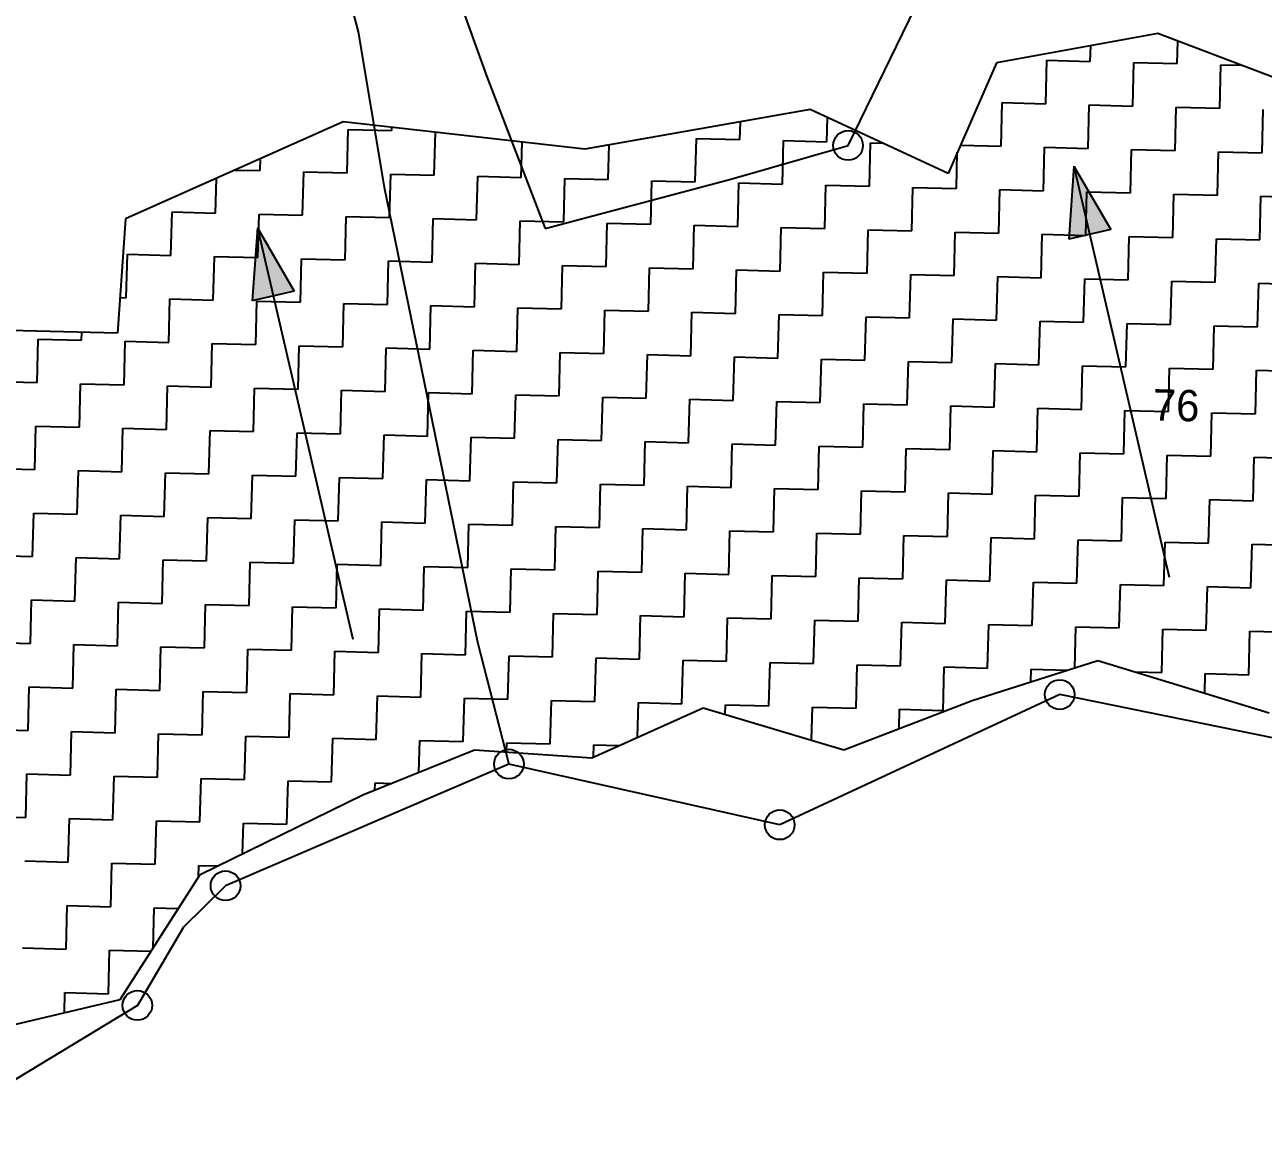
# Model space of a CAD drawing. Header units: metres. Extents: x 351065 to 355926, y 1754202 to 1757814.
# Drawn here: x 352612.3 to 352900.3, y 1754588.7 to 1754847.5 of the extents above; entities that cross this region are included whole.
import ezdxf

# ---------------------------------------------------------------- set-up
doc = ezdxf.new("R2010")
doc.units = ezdxf.units.M
doc.header["$MEASUREMENT"] = 0
for name, color, linetype in [('POLY_HATCH', 12, 'Continuous'), ('POLY_PARCEL', 6, 'Continuous'), ('TEXT_PARCEL', 7, 'Continuous'), ('V_BOUND_LINE', 7, 'Continuous')]:
    doc.layers.add(name, color=color, linetype=linetype)
doc.styles.add('TEXT_MAP', font='', dxfattribs={"height": 2.5})
doc.styles.get('TEXT_MAP').set_extended_font_data('Kruti Dev 050')

msp = doc.modelspace()

# ---------------------------------------------------------------- hatches: boundary and pattern name
h = msp.add_hatch(color=256)
h.paths.add_polyline_path([(352859.95, 1754798.73), (352864.81, 1754799.86), (352856.27, 1754814.61)])
h.paths.add_polyline_path([(352856.27, 1754814.61), (352855.09, 1754797.61), (352859.95, 1754798.73)])
h = msp.add_hatch(color=256)
h.paths.add_polyline_path([(352670.09, 1754784.35), (352674.95, 1754785.48), (352666.41, 1754800.24)])
h.paths.add_polyline_path([(352666.41, 1754800.24), (352665.23, 1754783.23), (352670.09, 1754784.35)])

# ---------------------------------------------------------------- linework, layer by layer
for points in [[(352856.27, 1754814.61), (352855.09, 1754797.61)], [(352856.27, 1754814.61), (352878.44, 1754718.94)], [(352856.27, 1754814.61), (352864.81, 1754799.86)], [(352666.41, 1754800.24), (352665.23, 1754783.23)], [(352666.41, 1754800.24), (352688.58, 1754704.56)], [(352666.41, 1754800.24), (352674.95, 1754785.48)], [(352864.81, 1754799.86), (352855.09, 1754797.61)], [(352674.95, 1754785.48), (352665.23, 1754783.23)]]:
    msp.add_lwpolyline(points)
for centre in [(352803.75, 1754819.39), (352852.95, 1754691.66), (352724.88, 1754675.5), (352787.85, 1754661.36), (352659, 1754647.18), (352638.5, 1754619.36)]:
    msp.add_circle(centre, 3.45)
at = {"layer": 'POLY_HATCH'}
for p, q in [((352875.76, 1754845.4), (352838.23, 1754838.62)), ((352917.64, 1754829.55), (352875.76, 1754845.4)), ((352838.23, 1754838.62), (352827, 1754812.87)), ((352794.96, 1754827.77), (352742.57, 1754818.55)), ((352827, 1754812.87), (352794.96, 1754827.77)), ((352686.35, 1754824.92), (352635.73, 1754802.29)), ((352742.57, 1754818.55), (352686.35, 1754824.92)), ((352635.73, 1754802.29), (352633.91, 1754775.69)), ((352633.91, 1754775.69), (352591.65, 1754776.77)), ((352832.57, 1754690.3), (352861.8, 1754699.57)), ((352861.8, 1754699.57), (352901.63, 1754687.41)), ((352802.73, 1754678.81), (352832.57, 1754690.3)), ((352744.14, 1754676.98), (352770.09, 1754688.56)), ((352770.09, 1754688.56), (352802.73, 1754678.81)), ((352690.96, 1754668.32), (352716.87, 1754678.79)), ((352716.87, 1754678.79), (352744.14, 1754676.98)), ((352653.13, 1754649.8), (352690.96, 1754668.32)), ((352634.54, 1754620.76), (352653.13, 1754649.8)), ((352604.81, 1754613.73), (352634.54, 1754620.76))]:
    msp.add_line(p, q, dxfattribs=at)
at = {"layer": 'POLY_HATCH', "linetype": 'Continuous'}
for p, q in [((352880.3, 1754838.43), (352880.43, 1754843.63)), ((352860.06, 1754838.95), (352860.16, 1754842.59)), ((352849.69, 1754829.09), (352849.95, 1754839.21)), ((352849.95, 1754839.21), (352860.06, 1754838.95)), ((352869.92, 1754828.57), (352870.18, 1754838.69)), ((352870.18, 1754838.69), (352880.3, 1754838.43)), ((352890.16, 1754828.05), (352890.42, 1754838.17)), ((352890.42, 1754838.17), (352895.19, 1754838.05)), ((352839.31, 1754819.23), (352839.57, 1754829.35)), ((352839.57, 1754829.35), (352849.69, 1754829.09)), ((352859.55, 1754818.72), (352859.81, 1754828.83)), ((352859.81, 1754828.83), (352869.92, 1754828.57)), ((352798.84, 1754820.27), (352798.99, 1754825.89)), ((352879.78, 1754818.2), (352880.04, 1754828.31)), ((352880.04, 1754828.31), (352890.16, 1754828.05)), ((352900.01, 1754817.68), (352900.27, 1754827.79)), ((352687.3, 1754813.01), (352687.55, 1754823.13)), ((352687.55, 1754823.13), (352697.67, 1754822.87)), ((352697.67, 1754822.87), (352697.69, 1754823.64)), ((352778.61, 1754820.79), (352778.71, 1754824.91)), ((352707.53, 1754812.49), (352707.79, 1754822.49)), ((352727.76, 1754811.97), (352727.97, 1754820.21)), ((352758.27, 1754821.31), (352758.37, 1754821.31)), ((352758.37, 1754821.31), (352758.38, 1754821.33)), ((352768.23, 1754810.93), (352768.49, 1754821.05)), ((352768.49, 1754821.05), (352778.61, 1754820.79)), ((352788.47, 1754810.42), (352788.73, 1754820.53)), ((352788.73, 1754820.53), (352798.84, 1754820.27)), ((352808.7, 1754809.9), (352808.96, 1754820.01)), ((352808.96, 1754820.01), (352811.79, 1754819.94)), ((352748, 1754811.45), (352748.21, 1754819.54)), ((352828.93, 1754809.38), (352829.15, 1754817.8)), ((352829.88, 1754819.48), (352839.31, 1754819.23)), ((352849.17, 1754808.86), (352849.43, 1754818.97)), ((352849.43, 1754818.97), (352859.55, 1754818.72)), ((352869.4, 1754808.34), (352869.66, 1754818.46)), ((352869.66, 1754818.46), (352879.78, 1754818.2)), ((352889.64, 1754807.82), (352889.9, 1754817.94)), ((352889.9, 1754817.94), (352900.01, 1754817.68)), ((352667.06, 1754813.53), (352667.13, 1754816.33)), ((352656.68, 1754803.67), (352656.89, 1754811.75)), ((352661.21, 1754813.68), (352667.06, 1754813.53)), ((352676.92, 1754803.15), (352677.18, 1754813.27)), ((352677.18, 1754813.27), (352687.3, 1754813.01)), ((352697.15, 1754802.63), (352697.41, 1754812.75)), ((352697.41, 1754812.75), (352707.53, 1754812.49)), ((352717.39, 1754802.12), (352717.65, 1754812.23)), ((352717.65, 1754812.23), (352727.76, 1754811.97)), ((352737.62, 1754801.6), (352737.88, 1754811.71)), ((352737.88, 1754811.71), (352748, 1754811.45)), ((352757.86, 1754801.08), (352758.11, 1754811.19)), ((352758.11, 1754811.19), (352768.23, 1754810.93)), ((352778.09, 1754800.56), (352778.35, 1754810.67)), ((352778.35, 1754810.67), (352788.47, 1754810.42)), ((352798.32, 1754800.04), (352798.58, 1754810.16)), ((352798.58, 1754810.16), (352808.7, 1754809.9)), ((352818.56, 1754799.52), (352818.82, 1754809.64)), ((352818.82, 1754809.64), (352828.93, 1754809.38)), ((352838.79, 1754799), (352839.05, 1754809.12)), ((352839.05, 1754809.12), (352849.17, 1754808.86)), ((352859.03, 1754798.48), (352859.29, 1754808.6)), ((352859.29, 1754808.6), (352869.4, 1754808.34)), ((352879.26, 1754797.96), (352879.52, 1754808.08)), ((352879.52, 1754808.08), (352889.64, 1754807.82)), ((352899.5, 1754797.44), (352899.75, 1754807.56)), ((352899.75, 1754807.56), (352909.87, 1754807.3)), ((352646.31, 1754793.82), (352646.57, 1754803.93)), ((352646.57, 1754803.93), (352656.68, 1754803.67)), ((352666.54, 1754793.3), (352666.8, 1754803.41)), ((352666.8, 1754803.41), (352676.92, 1754803.15)), ((352686.78, 1754792.78), (352687.04, 1754802.89)), ((352687.04, 1754802.89), (352697.15, 1754802.63)), ((352707.01, 1754792.26), (352707.27, 1754802.37)), ((352707.27, 1754802.37), (352717.39, 1754802.12)), ((352727.24, 1754791.74), (352727.5, 1754801.86)), ((352727.5, 1754801.86), (352737.62, 1754801.6)), ((352747.48, 1754791.22), (352747.74, 1754801.34)), ((352747.74, 1754801.34), (352757.86, 1754801.08)), ((352767.71, 1754790.7), (352767.97, 1754800.82)), ((352767.97, 1754800.82), (352778.09, 1754800.56)), ((352787.95, 1754790.18), (352788.21, 1754800.3)), ((352788.21, 1754800.3), (352798.32, 1754800.04)), ((352808.18, 1754789.66), (352808.44, 1754799.78)), ((352808.44, 1754799.78), (352818.56, 1754799.52)), ((352828.42, 1754789.14), (352828.68, 1754799.26)), ((352828.68, 1754799.26), (352838.79, 1754799)), ((352848.65, 1754788.62), (352848.91, 1754798.74)), ((352848.91, 1754798.74), (352859.03, 1754798.48)), ((352868.88, 1754788.1), (352869.14, 1754798.22)), ((352869.14, 1754798.22), (352879.26, 1754797.96)), ((352889.12, 1754787.59), (352889.38, 1754797.7)), ((352889.38, 1754797.7), (352899.5, 1754797.44)), ((352635.93, 1754783.96), (352636.19, 1754794.07)), ((352636.19, 1754794.07), (352646.31, 1754793.82)), ((352656.16, 1754783.44), (352656.42, 1754793.56)), ((352656.42, 1754793.56), (352666.54, 1754793.3)), ((352676.4, 1754782.92), (352676.66, 1754793.04)), ((352676.66, 1754793.04), (352686.78, 1754792.78)), ((352696.63, 1754782.4), (352696.89, 1754792.52)), ((352696.89, 1754792.52), (352707.01, 1754792.26)), ((352716.87, 1754781.88), (352717.13, 1754792)), ((352717.13, 1754792), (352727.24, 1754791.74)), ((352737.1, 1754781.36), (352737.36, 1754791.48)), ((352737.36, 1754791.48), (352747.48, 1754791.22)), ((352757.34, 1754780.84), (352757.6, 1754790.96)), ((352757.6, 1754790.96), (352767.71, 1754790.7)), ((352777.57, 1754780.32), (352777.83, 1754790.44)), ((352777.83, 1754790.44), (352787.95, 1754790.18)), ((352797.8, 1754779.8), (352798.06, 1754789.92)), ((352798.06, 1754789.92), (352808.18, 1754789.66)), ((352818.04, 1754779.29), (352818.3, 1754789.4)), ((352818.3, 1754789.4), (352828.42, 1754789.14)), ((352838.27, 1754778.77), (352838.53, 1754788.88)), ((352838.53, 1754788.88), (352848.65, 1754788.62)), ((352858.51, 1754778.25), (352858.77, 1754788.36)), ((352858.77, 1754788.36), (352868.88, 1754788.1)), ((352878.74, 1754777.73), (352879, 1754787.84)), ((352879, 1754787.84), (352889.12, 1754787.59)), ((352898.98, 1754777.21), (352899.24, 1754787.33)), ((352899.24, 1754787.33), (352909.35, 1754787.07)), ((352634.48, 1754784), (352635.93, 1754783.96)), ((352645.79, 1754773.58), (352646.05, 1754783.7)), ((352646.05, 1754783.7), (352656.16, 1754783.44)), ((352666.02, 1754773.06), (352666.28, 1754783.18)), ((352666.28, 1754783.18), (352676.4, 1754782.92)), ((352686.26, 1754772.54), (352686.52, 1754782.66)), ((352686.52, 1754782.66), (352696.63, 1754782.4)), ((352706.49, 1754772.02), (352706.75, 1754782.14)), ((352706.75, 1754782.14), (352716.87, 1754781.88)), ((352726.73, 1754771.5), (352726.98, 1754781.62)), ((352726.98, 1754781.62), (352737.1, 1754781.36)), ((352746.96, 1754770.99), (352747.22, 1754781.1)), ((352747.22, 1754781.1), (352757.34, 1754780.84)), ((352767.19, 1754770.47), (352767.45, 1754780.58)), ((352767.45, 1754780.58), (352777.57, 1754780.32)), ((352787.43, 1754769.95), (352787.69, 1754780.06)), ((352787.69, 1754780.06), (352797.8, 1754779.8)), ((352807.66, 1754769.43), (352807.92, 1754779.54)), ((352807.92, 1754779.54), (352818.04, 1754779.29)), ((352827.9, 1754768.91), (352828.16, 1754779.03)), ((352828.16, 1754779.03), (352838.27, 1754778.77)), ((352848.13, 1754768.39), (352848.39, 1754778.51)), ((352848.39, 1754778.51), (352858.51, 1754778.25)), ((352868.36, 1754767.87), (352868.62, 1754777.99)), ((352868.62, 1754777.99), (352878.74, 1754777.73)), ((352888.6, 1754767.35), (352888.86, 1754777.47)), ((352888.86, 1754777.47), (352898.98, 1754777.21)), ((352615.18, 1754764.24), (352615.44, 1754774.36)), ((352615.44, 1754774.36), (352625.55, 1754774.1)), ((352625.55, 1754774.1), (352625.6, 1754775.9)), ((352635.41, 1754763.72), (352635.67, 1754773.84)), ((352635.67, 1754773.84), (352645.79, 1754773.58)), ((352655.65, 1754763.2), (352655.91, 1754773.32)), ((352655.91, 1754773.32), (352666.02, 1754773.06)), ((352675.88, 1754762.69), (352676.14, 1754772.8)), ((352676.14, 1754772.8), (352686.26, 1754772.54)), ((352696.11, 1754762.17), (352696.37, 1754772.28)), ((352696.37, 1754772.28), (352706.49, 1754772.02)), ((352716.35, 1754761.65), (352716.61, 1754771.76)), ((352716.61, 1754771.76), (352726.73, 1754771.5)), ((352736.58, 1754761.13), (352736.84, 1754771.24)), ((352736.84, 1754771.24), (352746.96, 1754770.99)), ((352756.82, 1754760.61), (352757.08, 1754770.73)), ((352757.08, 1754770.73), (352767.19, 1754770.47)), ((352777.05, 1754760.09), (352777.31, 1754770.21)), ((352777.31, 1754770.21), (352787.43, 1754769.95)), ((352797.29, 1754759.57), (352797.55, 1754769.69)), ((352797.55, 1754769.69), (352807.66, 1754769.43)), ((352817.52, 1754759.05), (352817.78, 1754769.17)), ((352817.78, 1754769.17), (352827.9, 1754768.91)), ((352837.75, 1754758.53), (352838.01, 1754768.65)), ((352838.01, 1754768.65), (352848.13, 1754768.39)), ((352857.99, 1754758.01), (352858.25, 1754768.13)), ((352858.25, 1754768.13), (352868.36, 1754767.87)), ((352878.22, 1754757.49), (352878.48, 1754767.61)), ((352878.48, 1754767.61), (352888.6, 1754767.35)), ((352898.46, 1754756.97), (352898.72, 1754767.09)), ((352898.72, 1754767.09), (352908.83, 1754766.83)), ((352605.06, 1754764.5), (352615.18, 1754764.24)), ((352625.03, 1754753.87), (352625.29, 1754763.98)), ((352625.29, 1754763.98), (352635.41, 1754763.72)), ((352645.27, 1754753.35), (352645.53, 1754763.46)), ((352645.53, 1754763.46), (352655.65, 1754763.2)), ((352665.5, 1754752.83), (352665.76, 1754762.94)), ((352665.76, 1754762.94), (352675.88, 1754762.69)), ((352685.74, 1754752.31), (352686, 1754762.43)), ((352686, 1754762.43), (352696.11, 1754762.17)), ((352705.97, 1754751.79), (352706.23, 1754761.91)), ((352706.23, 1754761.91), (352716.35, 1754761.65)), ((352726.21, 1754751.27), (352726.47, 1754761.39)), ((352726.47, 1754761.39), (352736.58, 1754761.13)), ((352746.44, 1754750.75), (352746.7, 1754760.87)), ((352746.7, 1754760.87), (352756.82, 1754760.61)), ((352766.67, 1754750.23), (352766.93, 1754760.35)), ((352766.93, 1754760.35), (352777.05, 1754760.09)), ((352786.91, 1754749.71), (352787.17, 1754759.83)), ((352787.17, 1754759.83), (352797.29, 1754759.57)), ((352807.14, 1754749.19), (352807.4, 1754759.31)), ((352807.4, 1754759.31), (352817.52, 1754759.05)), ((352827.38, 1754748.67), (352827.64, 1754758.79)), ((352827.64, 1754758.79), (352837.75, 1754758.53)), ((352847.61, 1754748.16), (352847.87, 1754758.27)), ((352847.87, 1754758.27), (352857.99, 1754758.01)), ((352867.85, 1754747.64), (352868.11, 1754757.75)), ((352868.11, 1754757.75), (352878.22, 1754757.49)), ((352888.08, 1754747.12), (352888.34, 1754757.23)), ((352888.34, 1754757.23), (352898.46, 1754756.97)), ((352614.66, 1754744.01), (352614.92, 1754754.13)), ((352614.92, 1754754.13), (352625.03, 1754753.87)), ((352634.89, 1754743.49), (352635.15, 1754753.61)), ((352635.15, 1754753.61), (352645.27, 1754753.35)), ((352655.13, 1754742.97), (352655.39, 1754753.09)), ((352655.39, 1754753.09), (352665.5, 1754752.83)), ((352675.36, 1754742.45), (352675.62, 1754752.57)), ((352675.62, 1754752.57), (352685.74, 1754752.31)), ((352695.6, 1754741.93), (352695.85, 1754752.05)), ((352695.85, 1754752.05), (352705.97, 1754751.79)), ((352715.83, 1754741.41), (352716.09, 1754751.53)), ((352716.09, 1754751.53), (352726.21, 1754751.27)), ((352736.06, 1754740.89), (352736.32, 1754751.01)), ((352736.32, 1754751.01), (352746.44, 1754750.75)), ((352756.3, 1754740.37), (352756.56, 1754750.49)), ((352756.56, 1754750.49), (352766.67, 1754750.23)), ((352776.53, 1754739.86), (352776.79, 1754749.97)), ((352776.79, 1754749.97), (352786.91, 1754749.71)), ((352796.77, 1754739.34), (352797.03, 1754749.45)), ((352797.03, 1754749.45), (352807.14, 1754749.19)), ((352817, 1754738.82), (352817.26, 1754748.93)), ((352817.26, 1754748.93), (352827.38, 1754748.67)), ((352837.23, 1754738.3), (352837.49, 1754748.41)), ((352837.49, 1754748.41), (352847.61, 1754748.16)), ((352857.47, 1754737.78), (352857.73, 1754747.9)), ((352857.73, 1754747.9), (352867.85, 1754747.64)), ((352877.7, 1754737.26), (352877.96, 1754747.38)), ((352877.96, 1754747.38), (352888.08, 1754747.12)), ((352897.94, 1754736.74), (352898.2, 1754746.86)), ((352898.2, 1754746.86), (352908.31, 1754746.6)), ((352604.54, 1754744.27), (352614.66, 1754744.01)), ((352624.52, 1754733.63), (352624.78, 1754743.75)), ((352624.78, 1754743.75), (352634.89, 1754743.49)), ((352644.75, 1754733.11), (352645.01, 1754743.23)), ((352645.01, 1754743.23), (352655.13, 1754742.97)), ((352664.98, 1754732.59), (352665.24, 1754742.71)), ((352665.24, 1754742.71), (352675.36, 1754742.45)), ((352685.22, 1754732.07), (352685.48, 1754742.19)), ((352685.48, 1754742.19), (352695.6, 1754741.93)), ((352705.45, 1754731.56), (352705.71, 1754741.67)), ((352705.71, 1754741.67), (352715.83, 1754741.41)), ((352725.69, 1754731.04), (352725.95, 1754741.15)), ((352725.95, 1754741.15), (352736.06, 1754740.89)), ((352745.92, 1754730.52), (352746.18, 1754740.63)), ((352746.18, 1754740.63), (352756.3, 1754740.37)), ((352766.16, 1754730), (352766.41, 1754740.11)), ((352766.41, 1754740.11), (352776.53, 1754739.86)), ((352786.39, 1754729.48), (352786.65, 1754739.6)), ((352786.65, 1754739.6), (352796.77, 1754739.34)), ((352806.62, 1754728.96), (352806.88, 1754739.08)), ((352806.88, 1754739.08), (352817, 1754738.82)), ((352826.86, 1754728.44), (352827.12, 1754738.56)), ((352827.12, 1754738.56), (352837.23, 1754738.3)), ((352847.09, 1754727.92), (352847.35, 1754738.04)), ((352847.35, 1754738.04), (352857.47, 1754737.78)), ((352867.33, 1754727.4), (352867.59, 1754737.52)), ((352867.59, 1754737.52), (352877.7, 1754737.26)), ((352887.56, 1754726.88), (352887.82, 1754737)), ((352887.82, 1754737), (352897.94, 1754736.74)), ((352614.14, 1754723.77), (352614.4, 1754733.89)), ((352614.4, 1754733.89), (352624.52, 1754733.63)), ((352634.37, 1754723.26), (352634.63, 1754733.37)), ((352634.63, 1754733.37), (352644.75, 1754733.11)), ((352654.61, 1754722.74), (352654.87, 1754732.85)), ((352654.87, 1754732.85), (352664.98, 1754732.59)), ((352674.84, 1754722.22), (352675.1, 1754732.33)), ((352675.1, 1754732.33), (352685.22, 1754732.07)), ((352695.08, 1754721.7), (352695.34, 1754731.81)), ((352695.34, 1754731.81), (352705.45, 1754731.56)), ((352715.31, 1754721.18), (352715.57, 1754731.3)), ((352715.57, 1754731.3), (352725.69, 1754731.04)), ((352735.54, 1754720.66), (352735.8, 1754730.78)), ((352735.8, 1754730.78), (352745.92, 1754730.52)), ((352755.78, 1754720.14), (352756.04, 1754730.26)), ((352756.04, 1754730.26), (352766.16, 1754730)), ((352776.01, 1754719.62), (352776.27, 1754729.74)), ((352776.27, 1754729.74), (352786.39, 1754729.48)), ((352796.25, 1754719.1), (352796.51, 1754729.22)), ((352796.51, 1754729.22), (352806.62, 1754728.96)), ((352816.48, 1754718.58), (352816.74, 1754728.7)), ((352816.74, 1754728.7), (352826.86, 1754728.44)), ((352836.72, 1754718.06), (352836.98, 1754728.18)), ((352836.98, 1754728.18), (352847.09, 1754727.92)), ((352856.95, 1754717.54), (352857.21, 1754727.66)), ((352857.21, 1754727.66), (352867.33, 1754727.4)), ((352877.18, 1754717.03), (352877.44, 1754727.14)), ((352877.44, 1754727.14), (352887.56, 1754726.88)), ((352897.42, 1754716.51), (352897.68, 1754726.62)), ((352897.68, 1754726.62), (352907.8, 1754726.36)), ((352604.02, 1754724.03), (352614.14, 1754723.77)), ((352624, 1754713.4), (352624.26, 1754723.51)), ((352624.26, 1754723.51), (352634.37, 1754723.26)), ((352644.23, 1754712.88), (352644.49, 1754723)), ((352644.49, 1754723), (352654.61, 1754722.74)), ((352664.46, 1754712.36), (352664.72, 1754722.48)), ((352664.72, 1754722.48), (352674.84, 1754722.22)), ((352684.7, 1754711.84), (352684.96, 1754721.96)), ((352684.96, 1754721.96), (352695.08, 1754721.7)), ((352704.93, 1754711.32), (352705.19, 1754721.44)), ((352705.19, 1754721.44), (352715.31, 1754721.18)), ((352725.17, 1754710.8), (352725.43, 1754720.92)), ((352725.43, 1754720.92), (352735.54, 1754720.66)), ((352745.4, 1754710.28), (352745.66, 1754720.4)), ((352745.66, 1754720.4), (352755.78, 1754720.14)), ((352765.64, 1754709.76), (352765.9, 1754719.88)), ((352765.9, 1754719.88), (352776.01, 1754719.62)), ((352785.87, 1754709.24), (352786.13, 1754719.36)), ((352786.13, 1754719.36), (352796.25, 1754719.1)), ((352806.1, 1754708.73), (352806.36, 1754718.84)), ((352806.36, 1754718.84), (352816.48, 1754718.58)), ((352826.34, 1754708.21), (352826.6, 1754718.32)), ((352826.6, 1754718.32), (352836.72, 1754718.06)), ((352846.57, 1754707.69), (352846.83, 1754717.8)), ((352846.83, 1754717.8), (352856.95, 1754717.54)), ((352866.81, 1754707.17), (352867.07, 1754717.28)), ((352867.07, 1754717.28), (352877.18, 1754717.03)), ((352887.04, 1754706.65), (352887.3, 1754716.77)), ((352887.3, 1754716.77), (352897.42, 1754716.51)), ((352613.62, 1754703.54), (352613.88, 1754713.66)), ((352613.88, 1754713.66), (352624, 1754713.4)), ((352633.85, 1754703.02), (352634.11, 1754713.14)), ((352634.11, 1754713.14), (352644.23, 1754712.88)), ((352654.09, 1754702.5), (352654.35, 1754712.62)), ((352654.35, 1754712.62), (352664.46, 1754712.36)), ((352674.32, 1754701.98), (352674.58, 1754712.1)), ((352674.58, 1754712.1), (352684.7, 1754711.84)), ((352694.56, 1754701.46), (352694.82, 1754711.58)), ((352694.82, 1754711.58), (352704.93, 1754711.32)), ((352714.79, 1754700.94), (352715.05, 1754711.06)), ((352715.05, 1754711.06), (352725.17, 1754710.8)), ((352735.03, 1754700.42), (352735.28, 1754710.54)), ((352735.28, 1754710.54), (352745.4, 1754710.28)), ((352755.26, 1754699.91), (352755.52, 1754710.02)), ((352755.52, 1754710.02), (352765.64, 1754709.76)), ((352775.49, 1754699.39), (352775.75, 1754709.5)), ((352775.75, 1754709.5), (352785.87, 1754709.24)), ((352795.73, 1754698.87), (352795.99, 1754708.98)), ((352795.99, 1754708.98), (352806.1, 1754708.73)), ((352815.96, 1754698.35), (352816.22, 1754708.47)), ((352816.22, 1754708.47), (352826.34, 1754708.21)), ((352836.2, 1754697.83), (352836.46, 1754707.95)), ((352836.46, 1754707.95), (352846.57, 1754707.69)), ((352856.45, 1754697.87), (352856.69, 1754707.43)), ((352856.69, 1754707.43), (352866.81, 1754707.17)), ((352876.66, 1754696.79), (352876.92, 1754706.91)), ((352876.92, 1754706.91), (352887.04, 1754706.65)), ((352896.9, 1754696.27), (352897.16, 1754706.39)), ((352897.16, 1754706.39), (352907.28, 1754706.13)), ((352603.5, 1754703.8), (352613.62, 1754703.54)), ((352623.48, 1754693.16), (352623.74, 1754703.28)), ((352623.74, 1754703.28), (352633.85, 1754703.02)), ((352643.71, 1754692.64), (352643.97, 1754702.76)), ((352643.97, 1754702.76), (352654.09, 1754702.5)), ((352663.95, 1754692.12), (352664.21, 1754702.24)), ((352664.21, 1754702.24), (352674.32, 1754701.98)), ((352684.18, 1754691.61), (352684.44, 1754701.72)), ((352684.44, 1754701.72), (352694.56, 1754701.46)), ((352704.41, 1754691.09), (352704.67, 1754701.2)), ((352704.67, 1754701.2), (352714.79, 1754700.94)), ((352724.65, 1754690.57), (352724.91, 1754700.68)), ((352724.91, 1754700.68), (352735.03, 1754700.42)), ((352744.88, 1754690.05), (352745.14, 1754700.17)), ((352745.14, 1754700.17), (352755.26, 1754699.91)), ((352765.12, 1754689.53), (352765.38, 1754699.65)), ((352765.38, 1754699.65), (352775.49, 1754699.39)), ((352785.35, 1754689.01), (352785.61, 1754699.13)), ((352785.61, 1754699.13), (352795.73, 1754698.87)), ((352805.59, 1754688.49), (352805.85, 1754698.61)), ((352805.85, 1754698.61), (352815.96, 1754698.35)), ((352825.82, 1754687.97), (352826.08, 1754698.09)), ((352826.08, 1754698.09), (352836.2, 1754697.83)), ((352846.24, 1754694.63), (352846.31, 1754697.57)), ((352846.31, 1754697.57), (352854.8, 1754697.35)), ((352870.39, 1754696.95), (352876.66, 1754696.79)), ((352886.67, 1754691.98), (352886.78, 1754696.53)), ((352886.78, 1754696.53), (352896.9, 1754696.27)), ((352613.1, 1754683.31), (352613.36, 1754693.42)), ((352613.36, 1754693.42), (352623.48, 1754693.16)), ((352633.33, 1754682.79), (352633.59, 1754692.9)), ((352633.59, 1754692.9), (352643.71, 1754692.64)), ((352653.57, 1754682.27), (352653.83, 1754692.38)), ((352653.83, 1754692.38), (352663.95, 1754692.12)), ((352673.8, 1754681.75), (352674.06, 1754691.87)), ((352674.06, 1754691.87), (352684.18, 1754691.61)), ((352694.04, 1754681.23), (352694.3, 1754691.35)), ((352694.3, 1754691.35), (352704.41, 1754691.09)), ((352714.27, 1754680.71), (352714.53, 1754690.83)), ((352714.53, 1754690.83), (352724.65, 1754690.57)), ((352734.51, 1754680.19), (352734.77, 1754690.31)), ((352734.77, 1754690.31), (352744.88, 1754690.05)), ((352754.79, 1754681.73), (352755, 1754689.79)), ((352755, 1754689.79), (352765.12, 1754689.53)), ((352775.18, 1754687.04), (352775.23, 1754689.27)), ((352775.23, 1754689.27), (352785.35, 1754689.01)), ((352795.27, 1754681.04), (352795.47, 1754688.75)), ((352795.47, 1754688.75), (352805.59, 1754688.49)), ((352815.59, 1754683.76), (352815.7, 1754688.23)), ((352815.7, 1754688.23), (352825.82, 1754687.97)), ((352602.98, 1754683.57), (352613.1, 1754683.31)), ((352622.96, 1754672.93), (352623.22, 1754683.05)), ((352623.22, 1754683.05), (352633.33, 1754682.79)), ((352643.19, 1754672.41), (352643.45, 1754682.53)), ((352643.45, 1754682.53), (352653.57, 1754682.27)), ((352663.43, 1754671.89), (352663.69, 1754682.01)), ((352663.69, 1754682.01), (352673.8, 1754681.75)), ((352683.66, 1754671.37), (352683.92, 1754681.49)), ((352683.92, 1754681.49), (352694.04, 1754681.23)), ((352703.96, 1754673.57), (352704.15, 1754680.97)), ((352704.15, 1754680.97), (352714.27, 1754680.71)), ((352724.33, 1754678.29), (352724.39, 1754680.45)), ((352724.39, 1754680.45), (352734.51, 1754680.19)), ((352744.55, 1754677.16), (352744.62, 1754679.93)), ((352744.62, 1754679.93), (352750.43, 1754679.78)), ((352612.58, 1754663.07), (352612.84, 1754673.19)), ((352612.84, 1754673.19), (352622.96, 1754672.93)), ((352632.82, 1754662.55), (352633.08, 1754672.67)), ((352633.08, 1754672.67), (352643.19, 1754672.41)), ((352653.05, 1754662.03), (352653.31, 1754672.15)), ((352653.31, 1754672.15), (352663.43, 1754671.89)), ((352673.28, 1754661.51), (352673.54, 1754671.63)), ((352673.54, 1754671.63), (352683.66, 1754671.37)), ((352693.74, 1754669.44), (352693.78, 1754671.11)), ((352693.78, 1754671.11), (352697.63, 1754671.01)), ((352602.46, 1754663.33), (352612.58, 1754663.07)), ((352622.44, 1754652.69), (352622.7, 1754662.81)), ((352622.7, 1754662.81), (352632.82, 1754662.55)), ((352642.67, 1754652.18), (352642.93, 1754662.29)), ((352642.93, 1754662.29), (352653.05, 1754662.03)), ((352662.98, 1754654.62), (352663.17, 1754661.77)), ((352663.17, 1754661.77), (352673.28, 1754661.51)), ((352612.32, 1754652.95), (352622.44, 1754652.69)), ((352632.3, 1754642.32), (352632.56, 1754652.44)), ((352632.56, 1754652.44), (352642.67, 1754652.18)), ((352652.72, 1754649.16), (352652.79, 1754651.92)), ((352652.79, 1754651.92), (352657.22, 1754651.8)), ((352621.92, 1754632.46), (352622.18, 1754642.58)), ((352622.18, 1754642.58), (352632.3, 1754642.32)), ((352642.17, 1754632.68), (352642.41, 1754642.06)), ((352642.41, 1754642.06), (352648.08, 1754641.91)), ((352611.8, 1754632.72), (352621.92, 1754632.46)), ((352631.78, 1754622.08), (352632.04, 1754632.2)), ((352632.04, 1754632.2), (352641.71, 1754631.95)), ((352621.54, 1754617.68), (352621.66, 1754622.34)), ((352621.66, 1754622.34), (352631.78, 1754622.08))]:
    msp.add_line(p, q, dxfattribs=at)
at = {"layer": 'POLY_PARCEL'}
for p, q in [((352678.73, 1754887.96), (352689.85, 1754845.81)), ((352707.36, 1754869.84), (352719.68, 1754835.57)), ((352803.75, 1754819.39), (352828.82, 1754870.83)), ((352689.85, 1754845.81), (352695.85, 1754809.72)), ((352719.68, 1754835.57), (352733.33, 1754800.1)), ((352776.5, 1754811.52), (352803.75, 1754819.39)), ((352733.33, 1754800.1), (352776.5, 1754811.52)), ((352695.85, 1754809.72), (352717.56, 1754703.82)), ((352717.56, 1754703.82), (352724.88, 1754675.5))]:
    msp.add_line(p, q, dxfattribs=at)
at = {"layer": 'V_BOUND_LINE'}
for p, q in [((352852.95, 1754691.66), (352787.85, 1754661.36)), ((352966.16, 1754668.65), (352852.95, 1754691.66)), ((352724.88, 1754675.5), (352659, 1754647.18)), ((352787.85, 1754661.36), (352724.88, 1754675.5)), ((352659, 1754647.18), (352649.19, 1754637.55)), ((352649.19, 1754637.55), (352638.5, 1754619.36)), ((352638.5, 1754619.36), (352587.9, 1754588.68))]:
    msp.add_line(p, q, dxfattribs=at)

# ---------------------------------------------------------------- texts
at = {"layer": 'TEXT_PARCEL', "style": 'TEXT_MAP'}
msp.add_text('76', height=7.287, rotation=358.5302, dxfattribs=at).set_placement((352874.52, 1754755.45))

doc.saveas('drawing.dxf')
